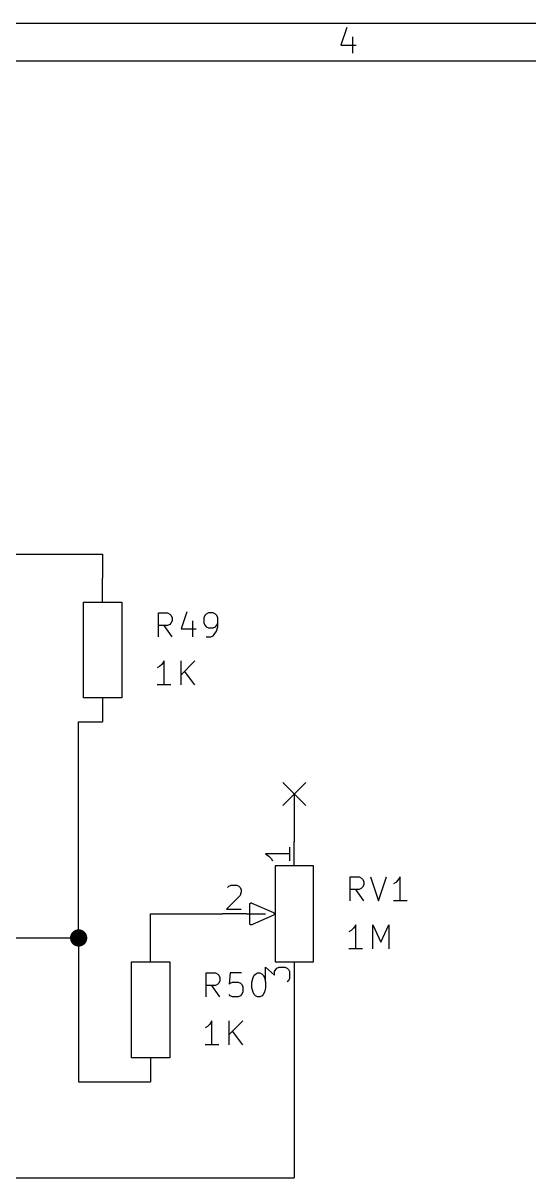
# Model space of a CAD drawing. Extents: x 0.4 to 11.3, y -7.9 to -0.4.
# Drawn here: x 6.634 to 7.69, y -2.8 to -0.394 of the extents above; entities that cross this region are included whole.
import ezdxf

# ---------------------------------------------------------------- set-up
doc = ezdxf.new("R2010")
doc.units = 0
doc.header["$MEASUREMENT"] = 0
for name, color, linetype in [('BLUE2', 5, 'CONTINUOUS'), ('CYAN2', 4, 'CONTINUOUS'), ('GREEN3', 91, 'CONTINUOUS'), ('RED2', 1, 'CONTINUOUS'), ('RED3', 11, 'CONTINUOUS')]:
    doc.layers.add(name, color=color, linetype=linetype)

msp = doc.modelspace()

# ---------------------------------------------------------------- linework, layer by layer
at = {"layer": 'BLUE2', "linetype": 'CONTINUOUS'}
for p, q in [((7.176, -1.976), (7.224, -2.024)), ((7.224, -1.976), (7.176, -2.024))]:
    msp.add_line(p, q, dxfattribs=at)
at = {"layer": 'CYAN2', "linetype": 'CONTINUOUS'}
for p, q in [((6.9163, -1.6728), (6.9163, -1.6228)), ((6.9163, -1.6228), (6.9353, -1.6228)), ((6.9353, -1.6228), (6.9401, -1.6252)), ((6.9401, -1.6252), (6.9425, -1.6276)), ((6.9425, -1.6276), (6.9449, -1.6323)), ((6.9449, -1.6323), (6.9449, -1.6395)), ((6.9758, -1.6204), (6.9639, -1.6561)), ((7.0139, -1.6276), (7.0115, -1.6323)), ((7.0115, -1.6323), (7.0115, -1.6442)), ((7.0163, -1.6252), (7.0139, -1.6276)), ((7.021, -1.6228), (7.0163, -1.6252)), ((7.0306, -1.6228), (7.021, -1.6228)), ((7.0353, -1.6252), (7.0306, -1.6228)), ((7.0377, -1.6276), (7.0353, -1.6252)), ((7.0401, -1.6323), (7.0377, -1.6276)), ((7.0401, -1.6514), (7.0401, -1.6323)), ((6.9353, -1.649), (6.9163, -1.649)), ((6.9449, -1.6728), (6.9282, -1.649)), ((6.9401, -1.6466), (6.9353, -1.649)), ((6.9425, -1.6442), (6.9401, -1.6466)), ((6.9449, -1.6395), (6.9425, -1.6442)), ((6.9639, -1.6561), (6.9949, -1.6561)), ((6.9877, -1.6395), (6.9877, -1.6728)), ((7.0115, -1.6442), (7.0139, -1.649)), ((7.0139, -1.649), (7.0163, -1.6514)), ((7.0163, -1.6514), (7.021, -1.6538)), ((7.021, -1.6538), (7.0306, -1.6538)), ((7.0306, -1.6538), (7.0353, -1.6514)), ((7.0353, -1.6514), (7.0377, -1.649)), ((7.0377, -1.649), (7.0401, -1.6442)), ((7.0377, -1.6609), (7.0401, -1.6514)), ((7.0163, -1.6728), (7.0258, -1.6728)), ((7.0258, -1.6728), (7.0306, -1.6704)), ((7.0306, -1.6704), (7.0329, -1.668)), ((7.0329, -1.668), (7.0377, -1.6609)), ((6.9234, -1.7299), (6.9187, -1.7347)), ((6.9282, -1.7228), (6.9234, -1.7299)), ((6.9282, -1.7728), (6.9282, -1.7228)), ((6.9639, -1.7728), (6.9639, -1.7228)), ((6.9925, -1.7228), (6.9639, -1.7514)), ((6.9187, -1.7347), (6.9139, -1.7371)), ((6.9925, -1.7728), (6.971, -1.7442)), ((6.9425, -1.7728), (6.9139, -1.7728)), ((7.3163, -2.2228), (7.3163, -2.1728)), ((7.3163, -2.1728), (7.3353, -2.1728)), ((7.3163, -2.2228), (7.3163, -2.1728)), ((7.3163, -2.1728), (7.3353, -2.1728)), ((7.3353, -2.1728), (7.3401, -2.1752)), ((7.3353, -2.1728), (7.3401, -2.1752)), ((7.3401, -2.1752), (7.3425, -2.1776)), ((7.3401, -2.1752), (7.3425, -2.1776)), ((7.3425, -2.1776), (7.3449, -2.1823)), ((7.3425, -2.1776), (7.3449, -2.1823)), ((7.3449, -2.1895), (7.3425, -2.1942)), ((7.3449, -2.1895), (7.3425, -2.1942)), ((7.3449, -2.1823), (7.3449, -2.1895)), ((7.3449, -2.1823), (7.3449, -2.1895)), ((7.3591, -2.1728), (7.3758, -2.2228)), ((7.3591, -2.1728), (7.3758, -2.2228)), ((7.3758, -2.2228), (7.3925, -2.1728)), ((7.3758, -2.2228), (7.3925, -2.1728)), ((7.4115, -2.1847), (7.4068, -2.1871)), ((7.4115, -2.1847), (7.4068, -2.1871)), ((7.4163, -2.1799), (7.4115, -2.1847)), ((7.4163, -2.1799), (7.4115, -2.1847)), ((7.421, -2.1728), (7.4163, -2.1799)), ((7.421, -2.1728), (7.4163, -2.1799)), ((7.421, -2.2228), (7.421, -2.1728)), ((7.421, -2.2228), (7.421, -2.1728)), ((7.3353, -2.199), (7.3163, -2.199)), ((7.3353, -2.199), (7.3163, -2.199)), ((7.3449, -2.2228), (7.3282, -2.199)), ((7.3449, -2.2228), (7.3282, -2.199)), ((7.3401, -2.1966), (7.3353, -2.199)), ((7.3401, -2.1966), (7.3353, -2.199)), ((7.3425, -2.1942), (7.3401, -2.1966)), ((7.3425, -2.1942), (7.3401, -2.1966)), ((7.4353, -2.2228), (7.4068, -2.2228)), ((7.4353, -2.2228), (7.4068, -2.2228)), ((7.3187, -2.2847), (7.3139, -2.2871)), ((7.3187, -2.2847), (7.3139, -2.2871)), ((7.3234, -2.2799), (7.3187, -2.2847)), ((7.3234, -2.2799), (7.3187, -2.2847)), ((7.3282, -2.2728), (7.3234, -2.2799)), ((7.3282, -2.2728), (7.3234, -2.2799)), ((7.3282, -2.3228), (7.3282, -2.2728)), ((7.3282, -2.3228), (7.3282, -2.2728)), ((7.3639, -2.3228), (7.3639, -2.2728)), ((7.3639, -2.2728), (7.3806, -2.3085)), ((7.3639, -2.3228), (7.3639, -2.2728)), ((7.3639, -2.2728), (7.3806, -2.3085)), ((7.3806, -2.3085), (7.3972, -2.2728)), ((7.3806, -2.3085), (7.3972, -2.2728)), ((7.3972, -2.2728), (7.3972, -2.3228)), ((7.3972, -2.2728), (7.3972, -2.3228)), ((7.3425, -2.3228), (7.3139, -2.3228)), ((7.3425, -2.3228), (7.3139, -2.3228)), ((7.0163, -2.4228), (7.0163, -2.3728)), ((7.0163, -2.3728), (7.0353, -2.3728)), ((7.0163, -2.4228), (7.0163, -2.3728)), ((7.0163, -2.3728), (7.0353, -2.3728)), ((7.0353, -2.3728), (7.0401, -2.3752)), ((7.0353, -2.3728), (7.0401, -2.3752)), ((7.0401, -2.3752), (7.0425, -2.3776)), ((7.0401, -2.3752), (7.0425, -2.3776)), ((7.0425, -2.3776), (7.0449, -2.3823)), ((7.0425, -2.3776), (7.0449, -2.3823)), ((7.0663, -2.3728), (7.0639, -2.3966)), ((7.0663, -2.3728), (7.0639, -2.3966)), ((7.0901, -2.3728), (7.0663, -2.3728)), ((7.0901, -2.3728), (7.0663, -2.3728)), ((7.1139, -2.3823), (7.1163, -2.3776)), ((7.1139, -2.3823), (7.1163, -2.3776)), ((7.1163, -2.3776), (7.1187, -2.3752)), ((7.1163, -2.3776), (7.1187, -2.3752)), ((7.1187, -2.3752), (7.1234, -2.3728)), ((7.1187, -2.3752), (7.1234, -2.3728)), ((7.1234, -2.3728), (7.1282, -2.3728)), ((7.1234, -2.3728), (7.1282, -2.3728)), ((7.1282, -2.3728), (7.1329, -2.3752)), ((7.1282, -2.3728), (7.1329, -2.3752)), ((7.1329, -2.3752), (7.1353, -2.3776)), ((7.1329, -2.3752), (7.1353, -2.3776)), ((7.1353, -2.3776), (7.1377, -2.3823)), ((7.1353, -2.3776), (7.1377, -2.3823)), ((7.0353, -2.399), (7.0163, -2.399)), ((7.0353, -2.399), (7.0163, -2.399)), ((7.0449, -2.4228), (7.0282, -2.399)), ((7.0449, -2.4228), (7.0282, -2.399)), ((7.0401, -2.3966), (7.0353, -2.399)), ((7.0401, -2.3966), (7.0353, -2.399)), ((7.0425, -2.3942), (7.0401, -2.3966)), ((7.0425, -2.3942), (7.0401, -2.3966)), ((7.0449, -2.3895), (7.0425, -2.3942)), ((7.0449, -2.3895), (7.0425, -2.3942)), ((7.0449, -2.3823), (7.0449, -2.3895)), ((7.0449, -2.3823), (7.0449, -2.3895)), ((7.0639, -2.3966), (7.0663, -2.3942)), ((7.0639, -2.3966), (7.0663, -2.3942)), ((7.0663, -2.3942), (7.071, -2.3918)), ((7.0663, -2.3942), (7.071, -2.3918)), ((7.071, -2.3918), (7.0829, -2.3918)), ((7.071, -2.3918), (7.0829, -2.3918)), ((7.0829, -2.3918), (7.0877, -2.3942)), ((7.0829, -2.3918), (7.0877, -2.3942)), ((7.0877, -2.3942), (7.0901, -2.3966)), ((7.0877, -2.3942), (7.0901, -2.3966)), ((7.0901, -2.3966), (7.0925, -2.4014)), ((7.0901, -2.3966), (7.0925, -2.4014)), ((7.0925, -2.4014), (7.0925, -2.4133)), ((7.0925, -2.4014), (7.0925, -2.4133)), ((7.1115, -2.3918), (7.1139, -2.3823)), ((7.1115, -2.3918), (7.1139, -2.3823)), ((7.1115, -2.4038), (7.1115, -2.3918)), ((7.1115, -2.4038), (7.1115, -2.3918)), ((7.1139, -2.4133), (7.1115, -2.4038)), ((7.1139, -2.4133), (7.1115, -2.4038)), ((7.1377, -2.3823), (7.1401, -2.3918)), ((7.1377, -2.3823), (7.1401, -2.3918)), ((7.1401, -2.4038), (7.1377, -2.4133)), ((7.1401, -2.4038), (7.1377, -2.4133)), ((7.1401, -2.3918), (7.1401, -2.4038)), ((7.1401, -2.3918), (7.1401, -2.4038)), ((7.0663, -2.4204), (7.0639, -2.418)), ((7.0663, -2.4204), (7.0639, -2.418)), ((7.071, -2.4228), (7.0663, -2.4204)), ((7.071, -2.4228), (7.0663, -2.4204)), ((7.0829, -2.4228), (7.071, -2.4228)), ((7.0829, -2.4228), (7.071, -2.4228)), ((7.0877, -2.4204), (7.0829, -2.4228)), ((7.0877, -2.4204), (7.0829, -2.4228)), ((7.0901, -2.418), (7.0877, -2.4204)), ((7.0901, -2.418), (7.0877, -2.4204)), ((7.0925, -2.4133), (7.0901, -2.418)), ((7.0925, -2.4133), (7.0901, -2.418)), ((7.1163, -2.418), (7.1139, -2.4133)), ((7.1163, -2.418), (7.1139, -2.4133)), ((7.1187, -2.4204), (7.1163, -2.418)), ((7.1187, -2.4204), (7.1163, -2.418)), ((7.1234, -2.4228), (7.1187, -2.4204)), ((7.1234, -2.4228), (7.1187, -2.4204)), ((7.1282, -2.4228), (7.1234, -2.4228)), ((7.1282, -2.4228), (7.1234, -2.4228)), ((7.1329, -2.4204), (7.1282, -2.4228)), ((7.1329, -2.4204), (7.1282, -2.4228)), ((7.1353, -2.418), (7.1329, -2.4204)), ((7.1353, -2.418), (7.1329, -2.4204)), ((7.1377, -2.4133), (7.1353, -2.418)), ((7.1377, -2.4133), (7.1353, -2.418)), ((7.0282, -2.4728), (7.0234, -2.4799)), ((7.0282, -2.4728), (7.0234, -2.4799)), ((7.0282, -2.5228), (7.0282, -2.4728)), ((7.0282, -2.5228), (7.0282, -2.4728)), ((7.0639, -2.5228), (7.0639, -2.4728)), ((7.0925, -2.4728), (7.0639, -2.5014)), ((7.0639, -2.5228), (7.0639, -2.4728)), ((7.0925, -2.4728), (7.0639, -2.5014)), ((7.0187, -2.4847), (7.0139, -2.4871)), ((7.0187, -2.4847), (7.0139, -2.4871)), ((7.0234, -2.4799), (7.0187, -2.4847)), ((7.0234, -2.4799), (7.0187, -2.4847)), ((7.0925, -2.5228), (7.071, -2.4942)), ((7.0925, -2.5228), (7.071, -2.4942)), ((7.0425, -2.5228), (7.0139, -2.5228)), ((7.0425, -2.5228), (7.0139, -2.5228))]:
    msp.add_line(p, q, dxfattribs=at)
at = {"layer": 'GREEN3', "linetype": 'CONTINUOUS'}
for p, q in [((6.05, -1.5), (6.8, -1.5)), ((6.8, -1.5), (6.8, -1.55)), ((6.75, -2.3), (6.75, -1.85)), ((6.75, -1.85), (6.8, -1.85)), ((7.2, -2), (7.2, -2.1)), ((6.9, -2.25), (7.05, -2.25)), ((6.9, -2.3), (6.9, -2.25)), ((6.55, -2.3), (6.75, -2.3)), ((6.75, -2.3), (6.75, -2.6)), ((7.2, -2.4), (7.2, -2.8)), ((6.75, -2.6), (6.9, -2.6)), ((6.6, -2.8), (7.2, -2.8))]:
    msp.add_line(p, q, dxfattribs=at)
at = {"layer": 'GREEN3', "const_width": 0.018}
msp.add_lwpolyline([(6.741, -2.3, 1), (6.759, -2.3, 1)], format="xyb", close=True, dxfattribs=at)
at = {"layer": 'RED2', "linetype": 'CONTINUOUS'}
for p, q in [((0.3937, -0.3937), (11.2993, -0.3937)), ((7.3093, -0.4028), (7.2971, -0.4394)), ((7.3215, -0.4223), (7.3215, -0.4564)), ((7.2971, -0.4394), (7.3288, -0.4394)), ((0.4724, -0.4724), (11.2206, -0.4724)), ((6.8, -1.6), (6.8, -1.55)), ((6.76, -1.8), (6.76, -1.6)), ((6.76, -1.6), (6.84, -1.6)), ((6.84, -1.6), (6.84, -1.8)), ((6.84, -1.8), (6.76, -1.8)), ((6.8, -1.8), (6.8, -1.85)), ((7.2, -2.15), (7.2, -2.1)), ((7.2, -2.15), (7.2, -2.1)), ((7.16, -2.15), (7.16, -2.35)), ((7.24, -2.15), (7.16, -2.15)), ((7.24, -2.35), (7.24, -2.15)), ((7.107, -2.23), (7.1071, -2.2294)), ((7.107, -2.27), (7.107, -2.23)), ((7.1071, -2.2293), (7.1073, -2.2289)), ((7.1071, -2.2294), (7.1071, -2.2293)), ((7.1071, -2.2294), (7.1071, -2.2294)), ((7.1073, -2.2289), (7.1075, -2.2283)), ((7.1075, -2.2283), (7.1075, -2.2283)), ((7.1075, -2.2283), (7.1076, -2.2283)), ((7.1076, -2.2283), (7.108, -2.2279)), ((7.108, -2.2279), (7.1083, -2.2275)), ((7.1083, -2.2275), (7.1084, -2.2275)), ((7.1084, -2.2275), (7.1089, -2.2273)), ((7.1084, -2.2275), (7.1084, -2.2275)), ((7.1089, -2.2273), (7.1094, -2.2271)), ((7.1094, -2.2271), (7.1095, -2.2271)), ((7.1095, -2.2271), (7.1095, -2.227)), ((7.1095, -2.227), (7.1101, -2.2271)), ((7.1101, -2.2271), (7.1106, -2.2271)), ((7.1106, -2.2271), (7.1106, -2.2271)), ((7.1106, -2.2271), (7.1107, -2.2271)), ((7.1107, -2.2271), (7.1112, -2.2273)), ((7.1112, -2.2273), (7.1562, -2.2473)), ((7.1, -2.25), (7.05, -2.25)), ((7.1, -2.25), (7.05, -2.25)), ((7.1, -2.25), (7.14, -2.25)), ((7.1562, -2.2527), (7.1112, -2.2727)), ((7.1562, -2.2473), (7.1565, -2.2474)), ((7.1565, -2.2526), (7.1562, -2.2527)), ((7.1565, -2.2474), (7.1566, -2.2475)), ((7.1566, -2.2525), (7.1565, -2.2526)), ((7.1566, -2.2475), (7.1566, -2.2475)), ((7.1566, -2.2475), (7.1567, -2.2476)), ((7.1567, -2.2524), (7.1566, -2.2525)), ((7.1566, -2.2525), (7.1566, -2.2525)), ((7.1567, -2.2476), (7.1571, -2.2479)), ((7.1571, -2.2521), (7.1567, -2.2524)), ((7.1571, -2.2479), (7.1574, -2.2483)), ((7.1574, -2.2517), (7.1571, -2.2521)), ((7.1574, -2.2483), (7.1575, -2.2483)), ((7.1575, -2.2517), (7.1574, -2.2517)), ((7.1575, -2.2483), (7.1575, -2.2484)), ((7.1575, -2.2484), (7.1577, -2.2489)), ((7.1577, -2.2511), (7.1575, -2.2516)), ((7.1575, -2.2516), (7.1575, -2.2517)), ((7.1577, -2.2489), (7.1579, -2.2493)), ((7.1579, -2.2507), (7.1577, -2.2511)), ((7.1579, -2.2493), (7.1579, -2.2494)), ((7.1579, -2.2494), (7.158, -2.2495)), ((7.158, -2.2495), (7.1579, -2.25)), ((7.1579, -2.25), (7.158, -2.2505)), ((7.158, -2.2505), (7.1579, -2.2506)), ((7.1579, -2.2506), (7.1579, -2.2507)), ((7.1071, -2.2706), (7.107, -2.27)), ((7.1071, -2.2707), (7.1071, -2.2706)), ((7.1071, -2.2706), (7.1071, -2.2706)), ((7.1073, -2.2711), (7.1071, -2.2707)), ((7.1075, -2.2717), (7.1073, -2.2711)), ((7.1076, -2.2717), (7.1075, -2.2717)), ((7.1075, -2.2717), (7.1075, -2.2717)), ((7.108, -2.2721), (7.1076, -2.2717)), ((7.1083, -2.2725), (7.108, -2.2721)), ((7.1084, -2.2725), (7.1083, -2.2725)), ((7.1089, -2.2727), (7.1084, -2.2725)), ((7.1084, -2.2725), (7.1084, -2.2725)), ((7.1094, -2.2729), (7.1089, -2.2727)), ((7.1095, -2.2729), (7.1094, -2.2729)), ((7.1101, -2.2729), (7.1095, -2.273)), ((7.1095, -2.273), (7.1095, -2.2729)), ((7.1106, -2.2729), (7.1101, -2.2729)), ((7.1107, -2.2729), (7.1106, -2.2729)), ((7.1106, -2.2729), (7.1106, -2.2729)), ((7.1112, -2.2727), (7.1107, -2.2729)), ((6.9, -2.35), (6.9, -2.3)), ((6.9, -2.35), (6.9, -2.3)), ((6.86, -2.55), (6.86, -2.35)), ((6.86, -2.35), (6.94, -2.35)), ((6.94, -2.35), (6.94, -2.55)), ((7.16, -2.35), (7.24, -2.35)), ((7.2, -2.35), (7.2, -2.4)), ((7.2, -2.35), (7.2, -2.4)), ((6.94, -2.55), (6.86, -2.55)), ((6.9, -2.55), (6.9, -2.6)), ((6.9, -2.55), (6.9, -2.6))]:
    msp.add_line(p, q, dxfattribs=at)
at = {"layer": 'RED3', "linetype": 'CONTINUOUS'}
for p, q in [((7.1899, -2.1107), (7.1899, -2.1393)), ((7.1899, -2.1107), (7.1899, -2.1393)), ((7.1899, -2.125), (7.1399, -2.125)), ((7.1399, -2.125), (7.147, -2.1298)), ((7.1899, -2.125), (7.1399, -2.125)), ((7.1399, -2.125), (7.147, -2.1298)), ((7.147, -2.1298), (7.1518, -2.1345)), ((7.147, -2.1298), (7.1518, -2.1345)), ((7.1518, -2.1345), (7.1542, -2.1393)), ((7.1518, -2.1345), (7.1542, -2.1393)), ((7.0869, -2.2113), (7.0583, -2.2399)), ((7.0869, -2.2113), (7.0583, -2.2399)), ((7.0607, -2.1946), (7.0631, -2.1923)), ((7.0607, -2.1946), (7.0631, -2.1923)), ((7.0631, -2.1923), (7.0679, -2.1899)), ((7.0631, -2.1923), (7.0679, -2.1899)), ((7.0679, -2.1899), (7.0798, -2.1899)), ((7.0679, -2.1899), (7.0798, -2.1899)), ((7.0798, -2.1899), (7.0845, -2.1923)), ((7.0798, -2.1899), (7.0845, -2.1923)), ((7.0845, -2.1923), (7.0869, -2.1946)), ((7.0845, -2.1923), (7.0869, -2.1946)), ((7.0869, -2.1946), (7.0893, -2.1994)), ((7.0869, -2.1946), (7.0893, -2.1994)), ((7.0893, -2.2042), (7.0869, -2.2113)), ((7.0893, -2.2042), (7.0869, -2.2113)), ((7.0893, -2.1994), (7.0893, -2.2042)), ((7.0893, -2.1994), (7.0893, -2.2042)), ((7.0583, -2.2399), (7.0893, -2.2399)), ((7.0583, -2.2399), (7.0893, -2.2399)), ((7.1399, -2.3917), (7.1399, -2.3607)), ((7.1399, -2.3607), (7.1589, -2.3774)), ((7.1399, -2.3917), (7.1399, -2.3607)), ((7.1399, -2.3607), (7.1589, -2.3774)), ((7.1589, -2.3702), (7.1613, -2.3655)), ((7.1589, -2.3702), (7.1613, -2.3655)), ((7.1589, -2.3774), (7.1589, -2.3702)), ((7.1589, -2.3774), (7.1589, -2.3702)), ((7.1613, -2.3655), (7.1637, -2.3631)), ((7.1613, -2.3655), (7.1637, -2.3631)), ((7.1637, -2.3631), (7.1684, -2.3607)), ((7.1637, -2.3631), (7.1684, -2.3607)), ((7.1684, -2.3607), (7.1804, -2.3607)), ((7.1684, -2.3607), (7.1804, -2.3607)), ((7.1804, -2.3607), (7.1851, -2.3631)), ((7.1804, -2.3607), (7.1851, -2.3631)), ((7.1851, -2.3631), (7.1875, -2.3655)), ((7.1851, -2.3631), (7.1875, -2.3655)), ((7.1875, -2.3655), (7.1899, -2.3702)), ((7.1875, -2.3655), (7.1899, -2.3702)), ((7.1899, -2.3702), (7.1899, -2.3845)), ((7.1899, -2.3702), (7.1899, -2.3845)), ((7.1875, -2.3893), (7.1851, -2.3917)), ((7.1875, -2.3893), (7.1851, -2.3917)), ((7.1899, -2.3845), (7.1875, -2.3893)), ((7.1899, -2.3845), (7.1875, -2.3893))]:
    msp.add_line(p, q, dxfattribs=at)

doc.saveas('drawing.dxf')
